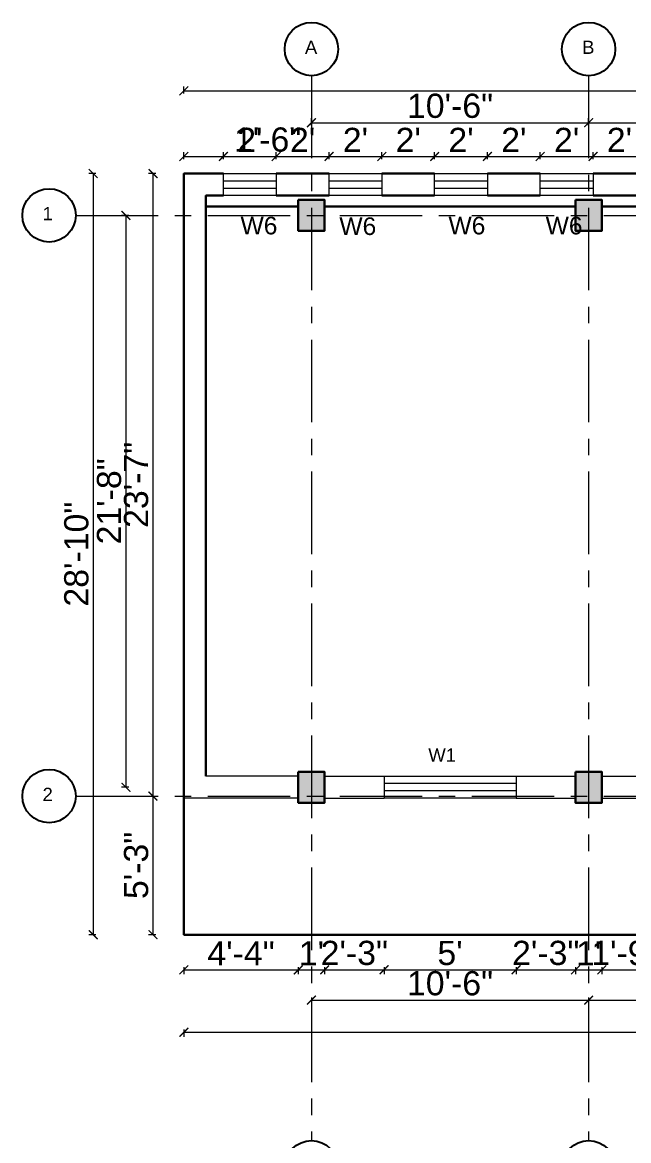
# Model space of a CAD drawing. Header units: inches. Extents: x -6800 to 96653, y -25814 to 17379.
# Drawn here: x 86521 to 86797, y -13847 to -13339 of the extents above; entities that cross this region are included whole.
import ezdxf

# ---------------------------------------------------------------- set-up
doc = ezdxf.new("R2010")
doc.units = ezdxf.units.IN
doc.header["$MEASUREMENT"] = 0
doc.header["$PDMODE"] = 34
doc.linetypes.add('CENTER', pattern=[2, 1.25, -0.25, 0.25, -0.25])
doc.layers.add('A-Windows', color=7, linetype='Continuous')
for name, color, linetype, lineweight in [('Cent line', 54, 'CENTER', 9), ('Column', 101, 'Continuous', 30), ('dimension', 50, 'Continuous', 20), ('dimension @ 1', 50, 'Continuous', 20), ('Wall', 90, 'Continuous', 30), ('Window', 140, 'Continuous', 13)]:
    doc.layers.add(name, color=color, linetype=linetype, lineweight=lineweight)
doc.styles.get("Standard").update_dxf_attribs({"font": 'arial.ttf'})
doc.dimstyles.get("Standard").update_dxf_attribs({"dimtxt": 7, "dimasz": 4, "dimexe": 2, "dimexo": 2, "dimgap": 2, "dimtad": 1, "dimdec": 0, "dimzin": 0, "dimdsep": 46, "dimlunit": 4, "dimtxsty": 'Standard', "dimblk": 'ARCHTICK', "dimcen": 0.25, "dimclrd": 256, "dimclre": 256, "dimclrt": 256, "dimadec": 0, "dimazin": 0, "dimtfac": 1, "dimtdec": 0, "dimtofl": 0, "dimtmove": 0, "dimatfit": 3, "dimfxl": 1, "dimfxlon": 1, "dimtolj": 1, "dimtzin": 0, "dimlwd": -1, "dimlwe": -1, "dimarcsym": 1})

# ---------------------------------------------------------------- blocks, each defined once
blk = doc.blocks.new('colarch')
at = {"layer": 'Column'}
h = blk.add_hatch(color=256, dxfattribs=at)
h.dxf.hatch_style = 1
h.paths.add_polyline_path([(-6740.22, 498.65), (-6728.22, 498.65), (-6728.22, 512.65), (-6740.22, 512.65)])
blk.add_lwpolyline([(-6740.22, 512.65), (-6728.22, 512.65), (-6728.22, 498.65), (-6740.22, 498.65)], close=True, dxfattribs=at)
blk = doc.blocks.new('_ArchTick')
at = {"color": 0, "linetype": 'ByBlock', "const_width": 0.15}
blk.add_lwpolyline([(-0.5, -0.5), (0.5, 0.5)], dxfattribs=at)
blk = doc.blocks.new('*D2090')
at = {"layer": 'Defpoints', "color": 0, "transparency": 16777216}
for p in [(86612.47, -13399.81), (86594.47, -13407.59), (86612.47, -13407.59)]:
    blk.add_point(p, dxfattribs=at)
at = {"layer": 'dimension', "transparency": 16777216}
for p, q in [((86594.47, -13401.06), (86594.47, -13397.81)), ((86594.47, -13399.81), (86612.47, -13399.81)), ((86612.47, -13401.06), (86612.47, -13397.81)), ((86612.47, -13399.81), (86648.68, -13399.81))]:
    blk.add_line(p, q, dxfattribs=at)
at = {"layer": 'dimension', "transparency": 16777216, "xscale": 4, "yscale": 4, "zscale": 4, "rotation": 180}
blk.add_blockref('_ArchTick', (86594.47, -13399.81), dxfattribs=at)
at = {"layer": 'dimension', "transparency": 16777216, "xscale": 4, "yscale": 4, "zscale": 4}
blk.add_blockref('_ArchTick', (86612.47, -13399.81), dxfattribs=at)
at = {"layer": 'dimension', "transparency": 16777216, "insert": (86632.57, -13392.19), "char_height": 11, "attachment_point": 5}
blk.add_mtext('\\A1;1\'-6"', dxfattribs=at)
blk = doc.blocks.new('*D2089')
at = {"layer": 'Defpoints', "color": 0, "transparency": 16777216}
for p in [(86636.47, -13399.81), (86612.47, -13407.59), (86636.47, -13407.59)]:
    blk.add_point(p, dxfattribs=at)
at = {"layer": 'dimension', "transparency": 16777216}
for p, q in [((86612.47, -13401.06), (86612.47, -13397.81)), ((86612.47, -13399.81), (86636.47, -13399.81)), ((86636.47, -13401.06), (86636.47, -13397.81))]:
    blk.add_line(p, q, dxfattribs=at)
at = {"layer": 'dimension', "transparency": 16777216, "xscale": 4, "yscale": 4, "zscale": 4, "rotation": 180}
blk.add_blockref('_ArchTick', (86612.47, -13399.81), dxfattribs=at)
at = {"layer": 'dimension', "transparency": 16777216, "xscale": 4, "yscale": 4, "zscale": 4}
blk.add_blockref('_ArchTick', (86636.47, -13399.81), dxfattribs=at)
at = {"layer": 'dimension', "transparency": 16777216, "insert": (86624.47, -13392.29), "char_height": 11, "attachment_point": 5}
blk.add_mtext("\\A1;2'", dxfattribs=at)
blk = doc.blocks.new('*D2091')
at = {"layer": 'Defpoints', "color": 0, "transparency": 16777216}
for p in [(86660.47, -13399.81), (86636.47, -13407.59), (86660.47, -13407.59)]:
    blk.add_point(p, dxfattribs=at)
at = {"layer": 'dimension', "transparency": 16777216}
for p, q in [((86636.47, -13401.06), (86636.47, -13397.81)), ((86636.47, -13399.81), (86660.47, -13399.81)), ((86660.47, -13401.06), (86660.47, -13397.81))]:
    blk.add_line(p, q, dxfattribs=at)
at = {"layer": 'dimension', "transparency": 16777216, "xscale": 4, "yscale": 4, "zscale": 4, "rotation": 180}
blk.add_blockref('_ArchTick', (86636.47, -13399.81), dxfattribs=at)
at = {"layer": 'dimension', "transparency": 16777216, "xscale": 4, "yscale": 4, "zscale": 4}
blk.add_blockref('_ArchTick', (86660.47, -13399.81), dxfattribs=at)
at = {"layer": 'dimension', "transparency": 16777216, "insert": (86648.47, -13392.29), "char_height": 11, "attachment_point": 5}
blk.add_mtext("\\A1;2'", dxfattribs=at)
blk = doc.blocks.new('*D2092')
at = {"layer": 'Defpoints', "color": 0, "transparency": 16777216}
for p in [(86684.47, -13399.81), (86660.47, -13407.59), (86684.47, -13407.59)]:
    blk.add_point(p, dxfattribs=at)
at = {"layer": 'dimension', "transparency": 16777216}
for p, q in [((86660.47, -13401.06), (86660.47, -13397.81)), ((86660.47, -13399.81), (86684.47, -13399.81)), ((86684.47, -13401.06), (86684.47, -13397.81))]:
    blk.add_line(p, q, dxfattribs=at)
at = {"layer": 'dimension', "transparency": 16777216, "xscale": 4, "yscale": 4, "zscale": 4, "rotation": 180}
blk.add_blockref('_ArchTick', (86660.47, -13399.81), dxfattribs=at)
at = {"layer": 'dimension', "transparency": 16777216, "xscale": 4, "yscale": 4, "zscale": 4}
blk.add_blockref('_ArchTick', (86684.47, -13399.81), dxfattribs=at)
at = {"layer": 'dimension', "transparency": 16777216, "insert": (86672.47, -13392.29), "char_height": 11, "attachment_point": 5}
blk.add_mtext("\\A1;2'", dxfattribs=at)
blk = doc.blocks.new('*D2097')
at = {"layer": 'Defpoints', "color": 0, "transparency": 16777216}
for p in [(86708.47, -13399.81), (86684.47, -13407.59), (86708.47, -13407.59)]:
    blk.add_point(p, dxfattribs=at)
at = {"layer": 'dimension', "transparency": 16777216}
for p, q in [((86684.47, -13401.06), (86684.47, -13397.81)), ((86684.47, -13399.81), (86708.47, -13399.81)), ((86708.47, -13401.06), (86708.47, -13397.81))]:
    blk.add_line(p, q, dxfattribs=at)
at = {"layer": 'dimension', "transparency": 16777216, "xscale": 4, "yscale": 4, "zscale": 4, "rotation": 180}
blk.add_blockref('_ArchTick', (86684.47, -13399.81), dxfattribs=at)
at = {"layer": 'dimension', "transparency": 16777216, "xscale": 4, "yscale": 4, "zscale": 4}
blk.add_blockref('_ArchTick', (86708.47, -13399.81), dxfattribs=at)
at = {"layer": 'dimension', "transparency": 16777216, "insert": (86696.47, -13392.29), "char_height": 11, "attachment_point": 5}
blk.add_mtext("\\A1;2'", dxfattribs=at)
blk = doc.blocks.new('*D2096')
at = {"layer": 'Defpoints', "color": 0, "transparency": 16777216}
for p in [(86732.47, -13399.81), (86708.47, -13407.59), (86732.47, -13407.59)]:
    blk.add_point(p, dxfattribs=at)
at = {"layer": 'dimension', "transparency": 16777216}
for p, q in [((86708.47, -13401.06), (86708.47, -13397.81)), ((86708.47, -13399.81), (86732.47, -13399.81)), ((86732.47, -13401.06), (86732.47, -13397.81))]:
    blk.add_line(p, q, dxfattribs=at)
at = {"layer": 'dimension', "transparency": 16777216, "xscale": 4, "yscale": 4, "zscale": 4, "rotation": 180}
blk.add_blockref('_ArchTick', (86708.47, -13399.81), dxfattribs=at)
at = {"layer": 'dimension', "transparency": 16777216, "xscale": 4, "yscale": 4, "zscale": 4}
blk.add_blockref('_ArchTick', (86732.47, -13399.81), dxfattribs=at)
at = {"layer": 'dimension', "transparency": 16777216, "insert": (86720.47, -13392.29), "char_height": 11, "attachment_point": 5}
blk.add_mtext("\\A1;2'", dxfattribs=at)
blk = doc.blocks.new('*D2095')
at = {"layer": 'Defpoints', "color": 0, "transparency": 16777216}
for p in [(86756.47, -13399.81), (86732.47, -13407.59), (86756.47, -13407.59)]:
    blk.add_point(p, dxfattribs=at)
at = {"layer": 'dimension', "transparency": 16777216}
for p, q in [((86732.47, -13401.06), (86732.47, -13397.81)), ((86732.47, -13399.81), (86756.47, -13399.81)), ((86756.47, -13401.06), (86756.47, -13397.81))]:
    blk.add_line(p, q, dxfattribs=at)
at = {"layer": 'dimension', "transparency": 16777216, "xscale": 4, "yscale": 4, "zscale": 4, "rotation": 180}
blk.add_blockref('_ArchTick', (86732.47, -13399.81), dxfattribs=at)
at = {"layer": 'dimension', "transparency": 16777216, "xscale": 4, "yscale": 4, "zscale": 4}
blk.add_blockref('_ArchTick', (86756.47, -13399.81), dxfattribs=at)
at = {"layer": 'dimension', "transparency": 16777216, "insert": (86744.47, -13392.29), "char_height": 11, "attachment_point": 5}
blk.add_mtext("\\A1;2'", dxfattribs=at)
blk = doc.blocks.new('*D2094')
at = {"layer": 'Defpoints', "color": 0, "transparency": 16777216}
for p in [(86780.47, -13399.81), (86756.47, -13407.59), (86780.47, -13407.59)]:
    blk.add_point(p, dxfattribs=at)
at = {"layer": 'dimension', "transparency": 16777216}
for p, q in [((86756.47, -13401.06), (86756.47, -13397.81)), ((86756.47, -13399.81), (86780.47, -13399.81)), ((86780.47, -13401.06), (86780.47, -13397.81))]:
    blk.add_line(p, q, dxfattribs=at)
at = {"layer": 'dimension', "transparency": 16777216, "xscale": 4, "yscale": 4, "zscale": 4, "rotation": 180}
blk.add_blockref('_ArchTick', (86756.47, -13399.81), dxfattribs=at)
at = {"layer": 'dimension', "transparency": 16777216, "xscale": 4, "yscale": 4, "zscale": 4}
blk.add_blockref('_ArchTick', (86780.47, -13399.81), dxfattribs=at)
at = {"layer": 'dimension', "transparency": 16777216, "insert": (86768.47, -13392.29), "char_height": 11, "attachment_point": 5}
blk.add_mtext("\\A1;2'", dxfattribs=at)
blk = doc.blocks.new('*D2102')
at = {"layer": 'Defpoints', "color": 0, "transparency": 16777216}
for p in [(86804.47, -13399.81), (86780.47, -13407.59), (86804.47, -13407.59)]:
    blk.add_point(p, dxfattribs=at)
at = {"layer": 'dimension', "transparency": 16777216}
for p, q in [((86780.47, -13401.06), (86780.47, -13397.81)), ((86780.47, -13399.81), (86804.47, -13399.81)), ((86804.47, -13401.06), (86804.47, -13397.81))]:
    blk.add_line(p, q, dxfattribs=at)
at = {"layer": 'dimension', "transparency": 16777216, "xscale": 4, "yscale": 4, "zscale": 4, "rotation": 180}
blk.add_blockref('_ArchTick', (86780.47, -13399.81), dxfattribs=at)
at = {"layer": 'dimension', "transparency": 16777216, "xscale": 4, "yscale": 4, "zscale": 4}
blk.add_blockref('_ArchTick', (86804.47, -13399.81), dxfattribs=at)
at = {"layer": 'dimension', "transparency": 16777216, "insert": (86792.47, -13392.29), "char_height": 11, "attachment_point": 5}
blk.add_mtext("\\A1;2'", dxfattribs=at)
blk = doc.blocks.new('*D2093')
at = {"layer": 'Defpoints', "color": 0, "transparency": 16777216}
for p in [(86778.47, -13384.47), (86652.47, -13426.59), (86778.47, -13426.59)]:
    blk.add_point(p, dxfattribs=at)
at = {"layer": 'dimension', "transparency": 16777216}
for p, q in [((86652.47, -13385.72), (86652.47, -13382.47)), ((86652.47, -13384.47), (86778.47, -13384.47)), ((86778.47, -13385.72), (86778.47, -13382.47))]:
    blk.add_line(p, q, dxfattribs=at)
at = {"layer": 'dimension', "transparency": 16777216, "xscale": 4, "yscale": 4, "zscale": 4, "rotation": 180}
blk.add_blockref('_ArchTick', (86652.47, -13384.47), dxfattribs=at)
at = {"layer": 'dimension', "transparency": 16777216, "xscale": 4, "yscale": 4, "zscale": 4}
blk.add_blockref('_ArchTick', (86778.47, -13384.47), dxfattribs=at)
at = {"layer": 'dimension', "transparency": 16777216, "insert": (86715.47, -13376.85), "char_height": 11, "attachment_point": 5}
blk.add_mtext('\\A1;10\'-6"', dxfattribs=at)
blk = doc.blocks.new('*D2098')
at = {"layer": 'Defpoints', "color": 0, "transparency": 16777216}
for p in [(86886.47, -13384.47), (86778.47, -13426.59), (86886.47, -13426.59)]:
    blk.add_point(p, dxfattribs=at)
at = {"layer": 'dimension', "transparency": 16777216}
for p, q in [((86778.47, -13385.72), (86778.47, -13382.47)), ((86778.47, -13384.47), (86886.47, -13384.47)), ((86886.47, -13385.72), (86886.47, -13382.47))]:
    blk.add_line(p, q, dxfattribs=at)
at = {"layer": 'dimension', "transparency": 16777216, "xscale": 4, "yscale": 4, "zscale": 4, "rotation": 180}
blk.add_blockref('_ArchTick', (86778.47, -13384.47), dxfattribs=at)
at = {"layer": 'dimension', "transparency": 16777216, "xscale": 4, "yscale": 4, "zscale": 4}
blk.add_blockref('_ArchTick', (86886.47, -13384.47), dxfattribs=at)
at = {"layer": 'dimension', "transparency": 16777216, "insert": (86832.47, -13376.85), "char_height": 11, "attachment_point": 5}
blk.add_mtext("\\A1;9'", dxfattribs=at)
blk = doc.blocks.new('*D1988')
at = {"layer": 'Defpoints', "color": 0, "transparency": 16777216}
for p in [(87831.47, -13369.95), (86594.47, -13407.59), (87831.47, -13419.59)]:
    blk.add_point(p, dxfattribs=at)
at = {"layer": 'dimension', "transparency": 16777216}
for p, q in [((86594.47, -13371.2), (86594.47, -13367.95)), ((87831.47, -13371.2), (87831.47, -13367.95)), ((86594.47, -13369.95), (87831.47, -13369.95))]:
    blk.add_line(p, q, dxfattribs=at)
at = {"layer": 'dimension', "transparency": 16777216, "xscale": 4, "yscale": 4, "zscale": 4, "rotation": 180}
blk.add_blockref('_ArchTick', (86594.47, -13369.95), dxfattribs=at)
at = {"layer": 'dimension', "transparency": 16777216, "xscale": 4, "yscale": 4, "zscale": 4}
blk.add_blockref('_ArchTick', (87831.47, -13369.95), dxfattribs=at)
at = {"layer": 'dimension', "transparency": 16777216, "insert": (87212.97, -13362.33), "char_height": 11, "attachment_point": 5}
blk.add_mtext('\\A1;103\'-1"', dxfattribs=at)
blk = doc.blocks.new('*D2084')
at = {"layer": 'Defpoints', "color": 0, "transparency": 16777216}
for p in [(86646.47, -13693.59), (86594.47, -13753.59), (86646.47, -13769.56)]:
    blk.add_point(p, dxfattribs=at)
at = {"layer": 'dimension', "transparency": 16777216}
for p, q in [((86594.47, -13768.31), (86594.47, -13771.56)), ((86594.47, -13769.56), (86646.47, -13769.56)), ((86646.47, -13768.31), (86646.47, -13771.56))]:
    blk.add_line(p, q, dxfattribs=at)
at = {"layer": 'dimension', "transparency": 16777216, "xscale": 4, "yscale": 4, "zscale": 4, "rotation": 180}
blk.add_blockref('_ArchTick', (86594.47, -13769.56), dxfattribs=at)
at = {"layer": 'dimension', "transparency": 16777216, "xscale": 4, "yscale": 4, "zscale": 4}
blk.add_blockref('_ArchTick', (86646.47, -13769.56), dxfattribs=at)
at = {"layer": 'dimension', "transparency": 16777216, "insert": (86620.47, -13762.06), "char_height": 11, "attachment_point": 5}
blk.add_mtext('\\A1;4\'-4"', dxfattribs=at)
blk = doc.blocks.new('*D2083')
at = {"layer": 'Defpoints', "color": 0, "transparency": 16777216}
for p in [(86646.47, -13693.59), (86658.47, -13693.59), (86658.47, -13769.56)]:
    blk.add_point(p, dxfattribs=at)
at = {"layer": 'dimension', "transparency": 16777216}
for p, q in [((86646.47, -13768.31), (86646.47, -13771.56)), ((86646.47, -13769.56), (86658.47, -13769.56)), ((86658.47, -13768.31), (86658.47, -13771.56))]:
    blk.add_line(p, q, dxfattribs=at)
at = {"layer": 'dimension', "transparency": 16777216, "xscale": 4, "yscale": 4, "zscale": 4, "rotation": 180}
blk.add_blockref('_ArchTick', (86646.47, -13769.56), dxfattribs=at)
at = {"layer": 'dimension', "transparency": 16777216, "xscale": 4, "yscale": 4, "zscale": 4}
blk.add_blockref('_ArchTick', (86658.47, -13769.56), dxfattribs=at)
at = {"layer": 'dimension', "transparency": 16777216, "insert": (86652.47, -13762.04), "char_height": 11, "attachment_point": 5}
blk.add_mtext("\\A1;1'", dxfattribs=at)
blk = doc.blocks.new('*D2082')
at = {"layer": 'Defpoints', "color": 0, "transparency": 16777216}
for p in [(86658.47, -13693.59), (86685.47, -13691.59), (86685.47, -13769.56)]:
    blk.add_point(p, dxfattribs=at)
at = {"layer": 'dimension', "transparency": 16777216}
for p, q in [((86658.47, -13768.31), (86658.47, -13771.56)), ((86658.47, -13769.56), (86685.47, -13769.56)), ((86685.47, -13768.31), (86685.47, -13771.56))]:
    blk.add_line(p, q, dxfattribs=at)
at = {"layer": 'dimension', "transparency": 16777216, "xscale": 4, "yscale": 4, "zscale": 4, "rotation": 180}
blk.add_blockref('_ArchTick', (86658.47, -13769.56), dxfattribs=at)
at = {"layer": 'dimension', "transparency": 16777216, "xscale": 4, "yscale": 4, "zscale": 4}
blk.add_blockref('_ArchTick', (86685.47, -13769.56), dxfattribs=at)
at = {"layer": 'dimension', "transparency": 16777216, "insert": (86671.97, -13761.94), "char_height": 11, "attachment_point": 5}
blk.add_mtext('\\A1;2\'-3"', dxfattribs=at)
blk = doc.blocks.new('*D2081')
at = {"layer": 'Defpoints', "color": 0, "transparency": 16777216}
for p in [(86685.47, -13691.59), (86745.47, -13691.59), (86745.47, -13769.56)]:
    blk.add_point(p, dxfattribs=at)
at = {"layer": 'dimension', "transparency": 16777216}
for p, q in [((86685.47, -13768.31), (86685.47, -13771.56)), ((86685.47, -13769.56), (86745.47, -13769.56)), ((86745.47, -13768.31), (86745.47, -13771.56))]:
    blk.add_line(p, q, dxfattribs=at)
at = {"layer": 'dimension', "transparency": 16777216, "xscale": 4, "yscale": 4, "zscale": 4, "rotation": 180}
blk.add_blockref('_ArchTick', (86685.47, -13769.56), dxfattribs=at)
at = {"layer": 'dimension', "transparency": 16777216, "xscale": 4, "yscale": 4, "zscale": 4}
blk.add_blockref('_ArchTick', (86745.47, -13769.56), dxfattribs=at)
at = {"layer": 'dimension', "transparency": 16777216, "insert": (86715.47, -13761.97), "char_height": 11, "attachment_point": 5}
blk.add_mtext("\\A1;5'", dxfattribs=at)
blk = doc.blocks.new('*D2079')
at = {"layer": 'Defpoints', "color": 0, "transparency": 16777216}
for p in [(86745.47, -13691.59), (86772.47, -13693.59), (86772.47, -13769.56)]:
    blk.add_point(p, dxfattribs=at)
at = {"layer": 'dimension', "transparency": 16777216}
for p, q in [((86745.47, -13768.31), (86745.47, -13771.56)), ((86745.47, -13769.56), (86772.47, -13769.56)), ((86772.47, -13768.31), (86772.47, -13771.56))]:
    blk.add_line(p, q, dxfattribs=at)
at = {"layer": 'dimension', "transparency": 16777216, "xscale": 4, "yscale": 4, "zscale": 4, "rotation": 180}
blk.add_blockref('_ArchTick', (86745.47, -13769.56), dxfattribs=at)
at = {"layer": 'dimension', "transparency": 16777216, "xscale": 4, "yscale": 4, "zscale": 4}
blk.add_blockref('_ArchTick', (86772.47, -13769.56), dxfattribs=at)
at = {"layer": 'dimension', "transparency": 16777216, "insert": (86758.97, -13761.94), "char_height": 11, "attachment_point": 5}
blk.add_mtext('\\A1;2\'-3"', dxfattribs=at)
blk = doc.blocks.new('*D2078')
at = {"layer": 'Defpoints', "color": 0, "transparency": 16777216}
for p in [(86772.47, -13693.59), (86784.47, -13693.59), (86784.47, -13769.56)]:
    blk.add_point(p, dxfattribs=at)
at = {"layer": 'dimension', "transparency": 16777216}
for p, q in [((86772.47, -13768.31), (86772.47, -13771.56)), ((86772.47, -13769.56), (86784.47, -13769.56)), ((86784.47, -13768.31), (86784.47, -13771.56))]:
    blk.add_line(p, q, dxfattribs=at)
at = {"layer": 'dimension', "transparency": 16777216, "xscale": 4, "yscale": 4, "zscale": 4, "rotation": 180}
blk.add_blockref('_ArchTick', (86772.47, -13769.56), dxfattribs=at)
at = {"layer": 'dimension', "transparency": 16777216, "xscale": 4, "yscale": 4, "zscale": 4}
blk.add_blockref('_ArchTick', (86784.47, -13769.56), dxfattribs=at)
at = {"layer": 'dimension', "transparency": 16777216, "insert": (86778.47, -13762.04), "char_height": 11, "attachment_point": 5}
blk.add_mtext("\\A1;1'", dxfattribs=at)
blk = doc.blocks.new('*D2077')
at = {"layer": 'Defpoints', "color": 0, "transparency": 16777216}
for p in [(86784.47, -13693.59), (86805.47, -13691.59), (86805.47, -13769.56)]:
    blk.add_point(p, dxfattribs=at)
at = {"layer": 'dimension', "transparency": 16777216}
for p, q in [((86784.47, -13768.31), (86784.47, -13771.56)), ((86784.47, -13769.56), (86805.47, -13769.56)), ((86805.47, -13768.31), (86805.47, -13771.56))]:
    blk.add_line(p, q, dxfattribs=at)
at = {"layer": 'dimension', "transparency": 16777216, "xscale": 4, "yscale": 4, "zscale": 4, "rotation": 180}
blk.add_blockref('_ArchTick', (86784.47, -13769.56), dxfattribs=at)
at = {"layer": 'dimension', "transparency": 16777216, "xscale": 4, "yscale": 4, "zscale": 4}
blk.add_blockref('_ArchTick', (86805.47, -13769.56), dxfattribs=at)
at = {"layer": 'dimension', "transparency": 16777216, "insert": (86794.97, -13761.95), "char_height": 11, "attachment_point": 5}
blk.add_mtext('\\A1;1\'-9"', dxfattribs=at)
blk = doc.blocks.new('*D2080')
at = {"layer": 'Defpoints', "color": 0, "transparency": 16777216}
for p in [(86652.47, -13693.59), (86778.47, -13693.59), (86778.47, -13783.34)]:
    blk.add_point(p, dxfattribs=at)
at = {"layer": 'dimension', "transparency": 16777216}
for p, q in [((86652.47, -13782.09), (86652.47, -13785.34)), ((86652.47, -13783.34), (86778.47, -13783.34)), ((86778.47, -13782.09), (86778.47, -13785.34))]:
    blk.add_line(p, q, dxfattribs=at)
at = {"layer": 'dimension', "transparency": 16777216, "xscale": 4, "yscale": 4, "zscale": 4, "rotation": 180}
blk.add_blockref('_ArchTick', (86652.47, -13783.34), dxfattribs=at)
at = {"layer": 'dimension', "transparency": 16777216, "xscale": 4, "yscale": 4, "zscale": 4}
blk.add_blockref('_ArchTick', (86778.47, -13783.34), dxfattribs=at)
at = {"layer": 'dimension', "transparency": 16777216, "insert": (86715.47, -13775.73), "char_height": 11, "attachment_point": 5}
blk.add_mtext('\\A1;10\'-6"', dxfattribs=at)
blk = doc.blocks.new('*D2075')
at = {"layer": 'Defpoints', "color": 0, "transparency": 16777216}
for p in [(86778.47, -13693.59), (86886.47, -13693.59), (86886.47, -13783.34)]:
    blk.add_point(p, dxfattribs=at)
at = {"layer": 'dimension', "transparency": 16777216}
for p, q in [((86778.47, -13782.09), (86778.47, -13785.34)), ((86778.47, -13783.34), (86886.47, -13783.34)), ((86886.47, -13782.09), (86886.47, -13785.34))]:
    blk.add_line(p, q, dxfattribs=at)
at = {"layer": 'dimension', "transparency": 16777216, "xscale": 4, "yscale": 4, "zscale": 4, "rotation": 180}
blk.add_blockref('_ArchTick', (86778.47, -13783.34), dxfattribs=at)
at = {"layer": 'dimension', "transparency": 16777216, "xscale": 4, "yscale": 4, "zscale": 4}
blk.add_blockref('_ArchTick', (86886.47, -13783.34), dxfattribs=at)
at = {"layer": 'dimension', "transparency": 16777216, "insert": (86832.47, -13775.73), "char_height": 11, "attachment_point": 5}
blk.add_mtext("\\A1;9'", dxfattribs=at)
blk = doc.blocks.new('*D2035')
at = {"layer": 'Defpoints', "color": 0, "transparency": 16777216}
for p in [(86594.47, -13753.59), (87831.47, -13753.59), (87831.47, -13797.96)]:
    blk.add_point(p, dxfattribs=at)
at = {"layer": 'dimension', "transparency": 16777216}
for p, q in [((86594.47, -13796.71), (86594.47, -13799.96)), ((87831.47, -13796.71), (87831.47, -13799.96)), ((86594.47, -13797.96), (87831.47, -13797.96))]:
    blk.add_line(p, q, dxfattribs=at)
at = {"layer": 'dimension', "transparency": 16777216, "xscale": 4, "yscale": 4, "zscale": 4, "rotation": 180}
blk.add_blockref('_ArchTick', (86594.47, -13797.96), dxfattribs=at)
at = {"layer": 'dimension', "transparency": 16777216, "xscale": 4, "yscale": 4, "zscale": 4}
blk.add_blockref('_ArchTick', (87831.47, -13797.96), dxfattribs=at)
at = {"layer": 'dimension', "transparency": 16777216, "insert": (87212.97, -13790.34), "char_height": 11, "attachment_point": 5}
blk.add_mtext('\\A1;103\'-1"', dxfattribs=at)
blk = doc.blocks.new('*D2088')
at = {"layer": 'Defpoints', "color": 0, "transparency": 16777216}
for p in [(86594.47, -13407.59), (86580.44, -13690.59), (86580.44, -13690.59)]:
    blk.add_point(p, dxfattribs=at)
at = {"layer": 'dimension', "transparency": 16777216}
for p, q in [((86581.69, -13407.59), (86578.44, -13407.59)), ((86580.44, -13407.59), (86580.44, -13690.59)), ((86580.44, -13690.59), (86582.44, -13690.59))]:
    blk.add_line(p, q, dxfattribs=at)
at = {"layer": 'dimension', "transparency": 16777216, "xscale": 4, "yscale": 4, "zscale": 4}
for p, rotation in [((86580.44, -13407.59), 90), ((86580.44, -13690.59), 270)]:
    blk.add_blockref('_ArchTick', p, dxfattribs=dict(at, rotation=rotation))
at = {"layer": 'dimension', "transparency": 16777216, "insert": (86572.82, -13549.09), "char_height": 11, "attachment_point": 5, "rotation": 90}
blk.add_mtext('\\A1;23\'-7"', dxfattribs=at)
blk = doc.blocks.new('*D2085')
at = {"layer": 'Defpoints', "color": 0, "transparency": 16777216}
for p in [(86580.44, -13690.59), (86580.44, -13753.59), (86594.47, -13753.59)]:
    blk.add_point(p, dxfattribs=at)
at = {"layer": 'dimension', "transparency": 16777216}
for p, q in [((86580.44, -13690.59), (86582.44, -13690.59)), ((86580.44, -13690.59), (86580.44, -13753.59)), ((86581.69, -13753.59), (86578.44, -13753.59))]:
    blk.add_line(p, q, dxfattribs=at)
at = {"layer": 'dimension', "transparency": 16777216, "xscale": 4, "yscale": 4, "zscale": 4}
for p, rotation in [((86580.44, -13690.59), 90), ((86580.44, -13753.59), 270)]:
    blk.add_blockref('_ArchTick', p, dxfattribs=dict(at, rotation=rotation))
at = {"layer": 'dimension', "transparency": 16777216, "insert": (86572.82, -13722.09), "char_height": 11, "attachment_point": 5, "rotation": 90}
blk.add_mtext('\\A1;5\'-3"', dxfattribs=at)
blk = doc.blocks.new('*D2087')
at = {"layer": 'Defpoints', "color": 0, "transparency": 16777216}
for p in [(86652.47, -13426.59), (86568.14, -13686.59), (86652.47, -13686.59)]:
    blk.add_point(p, dxfattribs=at)
at = {"layer": 'dimension', "transparency": 16777216}
for p, q in [((86569.39, -13426.59), (86566.14, -13426.59)), ((86568.14, -13426.59), (86568.14, -13686.59)), ((86569.39, -13686.59), (86566.14, -13686.59))]:
    blk.add_line(p, q, dxfattribs=at)
at = {"layer": 'dimension', "transparency": 16777216, "xscale": 4, "yscale": 4, "zscale": 4}
for p, rotation in [((86568.14, -13426.59), 90), ((86568.14, -13686.59), 270)]:
    blk.add_blockref('_ArchTick', p, dxfattribs=dict(at, rotation=rotation))
at = {"layer": 'dimension', "transparency": 16777216, "insert": (86560.52, -13556.59), "char_height": 11, "attachment_point": 5, "rotation": 90}
blk.add_mtext('\\A1;21\'-8"', dxfattribs=at)
blk = doc.blocks.new('*D2086')
at = {"layer": 'Defpoints', "color": 0, "transparency": 16777216}
for p in [(86594.47, -13407.59), (86553.27, -13753.59), (86594.47, -13753.59)]:
    blk.add_point(p, dxfattribs=at)
at = {"layer": 'dimension', "transparency": 16777216}
for p, q in [((86554.52, -13407.59), (86551.27, -13407.59)), ((86553.27, -13407.59), (86553.27, -13753.59)), ((86554.52, -13753.59), (86551.27, -13753.59))]:
    blk.add_line(p, q, dxfattribs=at)
at = {"layer": 'dimension', "transparency": 16777216, "xscale": 4, "yscale": 4, "zscale": 4}
for p, rotation in [((86553.27, -13407.59), 90), ((86553.27, -13753.59), 270)]:
    blk.add_blockref('_ArchTick', p, dxfattribs=dict(at, rotation=rotation))
at = {"layer": 'dimension', "transparency": 16777216, "insert": (86545.65, -13580.59), "char_height": 11, "attachment_point": 5, "rotation": 90}
blk.add_mtext('\\A1;28\'-10"', dxfattribs=at)

msp = doc.modelspace()

# ---------------------------------------------------------------- linework, layer by layer
at = {"transparency": 33554651}
for centre in [(86652.47, -13350.98), (86778.47, -13350.98), (86533.2, -13426.59), (86533.2, -13690.59), (86652.47, -13859.33), (86778.47, -13859.33)]:
    msp.add_circle(centre, 12.12, dxfattribs=at)
at = {"layer": 'Cent line', "ltscale": 30, "transparency": 33554643}
for p, q in [((86652.47, -13363.1), (86652.47, -13847.21)), ((86778.47, -13363.1), (86778.47, -13847.21)), ((86545.32, -13426.59), (87913.76, -13426.59)), ((86545.32, -13690.59), (87913.76, -13690.59))]:
    msp.add_line(p, q, dxfattribs=at)
at = {"layer": 'dimension', "transparency": 33554651}
msp.add_lwpolyline([(86594.47, -13407.59), (87831.47, -13407.59), (87831.47, -13753.59), (86594.47, -13753.59)], close=True, dxfattribs=at)
at = {"layer": 'Wall', "transparency": 33554651}
for p, q in [((86660.47, -13407.59), (86636.47, -13407.59)), ((86708.47, -13407.59), (86684.47, -13407.59)), ((86756.47, -13407.59), (86732.47, -13407.59)), ((86804.47, -13407.59), (86780.47, -13407.59)), ((86660.47, -13417.59), (86636.47, -13417.59)), ((86708.47, -13417.59), (86684.47, -13417.59)), ((86756.47, -13417.59), (86732.47, -13417.59)), ((86804.47, -13417.59), (86780.47, -13417.59)), ((86646.47, -13422.59), (86604.47, -13422.59)), ((86772.47, -13422.59), (86658.47, -13422.59)), ((86880.47, -13422.59), (86784.47, -13422.59))]:
    msp.add_line(p, q, dxfattribs=at)
for points in [[(87819.47, -13419.59), (87831.47, -13419.59), (87831.47, -13753.59), (86594.47, -13753.59), (86594.47, -13407.59), (86612.47, -13407.59)], [(86612.47, -13417.59), (86604.47, -13417.59), (86604.47, -13681.59)]]:
    msp.add_lwpolyline(points, dxfattribs=at)
at = {"layer": 'Window', "transparency": 33554651}
for p, q in [((86612.47, -13410.92), (86636.47, -13410.92)), ((86612.47, -13414.26), (86636.47, -13414.26)), ((86660.47, -13410.92), (86684.47, -13410.92)), ((86660.47, -13414.26), (86684.47, -13414.26)), ((86708.47, -13410.92), (86732.47, -13410.92)), ((86708.47, -13414.26), (86732.47, -13414.26)), ((86756.47, -13410.92), (86780.47, -13410.92)), ((86756.47, -13414.26), (86780.47, -13414.26)), ((86646.47, -13681.59), (86604.47, -13681.59)), ((86658.47, -13681.59), (86685.47, -13681.59)), ((86685.47, -13681.59), (86685.47, -13691.59)), ((86745.47, -13684.92), (86685.47, -13684.92)), ((86745.47, -13681.59), (86772.47, -13681.59)), ((86784.47, -13681.59), (86805.47, -13681.59)), ((86745.47, -13688.26), (86685.47, -13688.26)), ((86646.47, -13691.59), (86594.47, -13691.59)), ((86658.47, -13691.59), (86685.47, -13691.59)), ((86745.47, -13691.59), (86772.47, -13691.59)), ((86784.47, -13691.59), (86805.47, -13691.59))]:
    msp.add_line(p, q, dxfattribs=at)
for points in [[(86612.47, -13407.59), (86636.47, -13407.59), (86636.47, -13417.59), (86612.47, -13417.59)], [(86660.47, -13407.59), (86684.47, -13407.59), (86684.47, -13417.59), (86660.47, -13417.59)], [(86708.47, -13407.59), (86732.47, -13407.59), (86732.47, -13417.59), (86708.47, -13417.59)], [(86756.47, -13407.59), (86780.47, -13407.59), (86780.47, -13417.59), (86756.47, -13417.59)]]:
    msp.add_lwpolyline(points, close=True, dxfattribs=at)
msp.add_lwpolyline([(86685.47, -13681.59), (86745.47, -13681.59), (86745.47, -13691.59), (86685.47, -13691.59)], dxfattribs=at)

# ---------------------------------------------------------------- block references
at = {"layer": 'Wall', "transparency": 33554651}
for p in [(93386.69, -13932.24), (93512.69, -13932.24), (93386.69, -14192.24), (93512.69, -14192.24)]:
    msp.add_blockref('colarch', p, dxfattribs=at)

# ---------------------------------------------------------------- texts
at = {"transparency": 33554651, "char_height": 6, "attachment_point": 1}
for s, insert in [('A', (86649.51, -13347.18)), ('B', (86775.51, -13347.18)), ('1', (86530.24, -13422.8)), ('2', (86530.24, -13686.8))]:
    msp.add_mtext_dynamic_manual_height_columns(s, width=837.6015, gutter_width=65.57, heights=[0], dxfattribs=dict(at, insert=insert))
at = {"transparency": 33554651, "insert": (86705.6, -13668.92), "char_height": 6, "width": 837.6015, "attachment_point": 1}
msp.add_mtext('W1', dxfattribs=at)
at = {"layer": 'A-Windows', "ltscale": 10, "transparency": 33554687, "char_height": 8, "width": 30.4497, "attachment_point": 1}
for insert in [(86620.24, -13427.24), (86665.16, -13427.51), (86714.77, -13427.24), (86758.93, -13427.24)]:
    msp.add_mtext('W6', dxfattribs=dict(at, insert=insert))

# ---------------------------------------------------------------- dimensions: what is measured, and where the dimension line sits
at = {"layer": 'dimension @ 1', "transparency": 33554651}
for base, p1, p2, picture, middle in [((87831.47, -13369.95), (86594.47, -13407.59), (87831.47, -13419.59), '*D1988', (87212.97, -13362.33)), ((86778.47, -13384.47), (86652.47, -13426.59), (86778.47, -13426.59), '*D2093', (86715.47, -13376.85)), ((86886.47, -13384.47), (86778.47, -13426.59), (86886.47, -13426.59), '*D2098', (86832.47, -13376.85)), ((86612.47, -13399.81), (86594.47, -13407.59), (86612.47, -13407.59), '*D2090', (86632.57, -13392.19)), ((86636.47, -13399.81), (86612.47, -13407.59), (86636.47, -13407.59), '*D2089', (86624.47, -13392.29)), ((86660.47, -13399.81), (86636.47, -13407.59), (86660.47, -13407.59), '*D2091', (86648.47, -13392.29)), ((86684.47, -13399.81), (86660.47, -13407.59), (86684.47, -13407.59), '*D2092', (86672.47, -13392.29)), ((86708.47, -13399.81), (86684.47, -13407.59), (86708.47, -13407.59), '*D2097', (86696.47, -13392.29)), ((86732.47, -13399.81), (86708.47, -13407.59), (86732.47, -13407.59), '*D2096', (86720.47, -13392.29)), ((86756.47, -13399.81), (86732.47, -13407.59), (86756.47, -13407.59), '*D2095', (86744.47, -13392.29)), ((86780.47, -13399.81), (86756.47, -13407.59), (86780.47, -13407.59), '*D2094', (86768.47, -13392.29)), ((86804.47, -13399.81), (86780.47, -13407.59), (86804.47, -13407.59), '*D2102', (86792.47, -13392.29)), ((86646.47, -13769.56), (86594.47, -13753.59), (86646.47, -13693.59), '*D2084', (86620.47, -13762.06)), ((86778.47, -13783.34), (86652.47, -13693.59), (86778.47, -13693.59), '*D2080', (86715.47, -13775.73)), ((86745.47, -13769.56), (86685.47, -13691.59), (86745.47, -13691.59), '*D2081', (86715.47, -13761.97)), ((86886.47, -13783.34), (86778.47, -13693.59), (86886.47, -13693.59), '*D2075', (86832.47, -13775.73)), ((87831.47, -13797.96), (86594.47, -13753.59), (87831.47, -13753.59), '*D2035', (87212.97, -13790.34))]:
    dim = msp.add_linear_dim(base=base, p1=p1, p2=p2, dimstyle='Standard', override={"dimscale": 1, "dimtxt": 11, "dimtix": 0, "dimtofl": 0, "dimtmove": 0, "dimatfit": 3, "dimfxl": 1.25}, dxfattribs=at)
    dim.commit()
    dim.dimension.update_dxf_attribs({"geometry": picture, "text_midpoint": middle})
for base, p1, p2, picture, middle in [((86553.27, -13753.59), (86594.47, -13407.59), (86594.47, -13753.59), '*D2086', (86545.65, -13580.59)), ((86580.44, -13690.59), (86594.47, -13407.59), (86580.44, -13690.59), '*D2088', (86572.82, -13549.09)), ((86568.14, -13686.59), (86652.47, -13426.59), (86652.47, -13686.59), '*D2087', (86560.52, -13556.59)), ((86580.44, -13753.59), (86580.44, -13690.59), (86594.47, -13753.59), '*D2085', (86572.82, -13722.09))]:
    dim = msp.add_linear_dim(base=base, p1=p1, p2=p2, angle=90, dimstyle='Standard', override={"dimscale": 1, "dimtxt": 11, "dimtix": 0, "dimtofl": 0, "dimtmove": 0, "dimatfit": 3, "dimfxl": 1.25}, dxfattribs=at)
    dim.commit()
    dim.dimension.update_dxf_attribs({"geometry": picture, "text_midpoint": middle})
for base, p1, p2, picture, middle in [((86658.47, -13769.56), (86646.47, -13693.59), (86658.47, -13693.59), '*D2083', (86652.47, -13769.56)), ((86685.47, -13769.56), (86658.47, -13693.59), (86685.47, -13691.59), '*D2082', (86671.97, -13769.56)), ((86772.47, -13769.56), (86745.47, -13691.59), (86772.47, -13693.59), '*D2079', (86758.97, -13769.56)), ((86784.47, -13769.56), (86772.47, -13693.59), (86784.47, -13693.59), '*D2078', (86778.47, -13769.56)), ((86805.47, -13769.56), (86784.47, -13693.59), (86805.47, -13691.59), '*D2077', (86794.97, -13769.56))]:
    dim = msp.add_linear_dim(base=base, p1=p1, p2=p2, dimstyle='Standard', override={"dimscale": 1, "dimtxt": 11, "dimtix": 0, "dimtofl": 0, "dimtmove": 0, "dimatfit": 3, "dimfxl": 1.25}, dxfattribs=at)
    dim.commit()
    dim.dimension.update_dxf_attribs({"geometry": picture, "text_midpoint": middle, "dimtype": 160})

doc.saveas('drawing.dxf')
